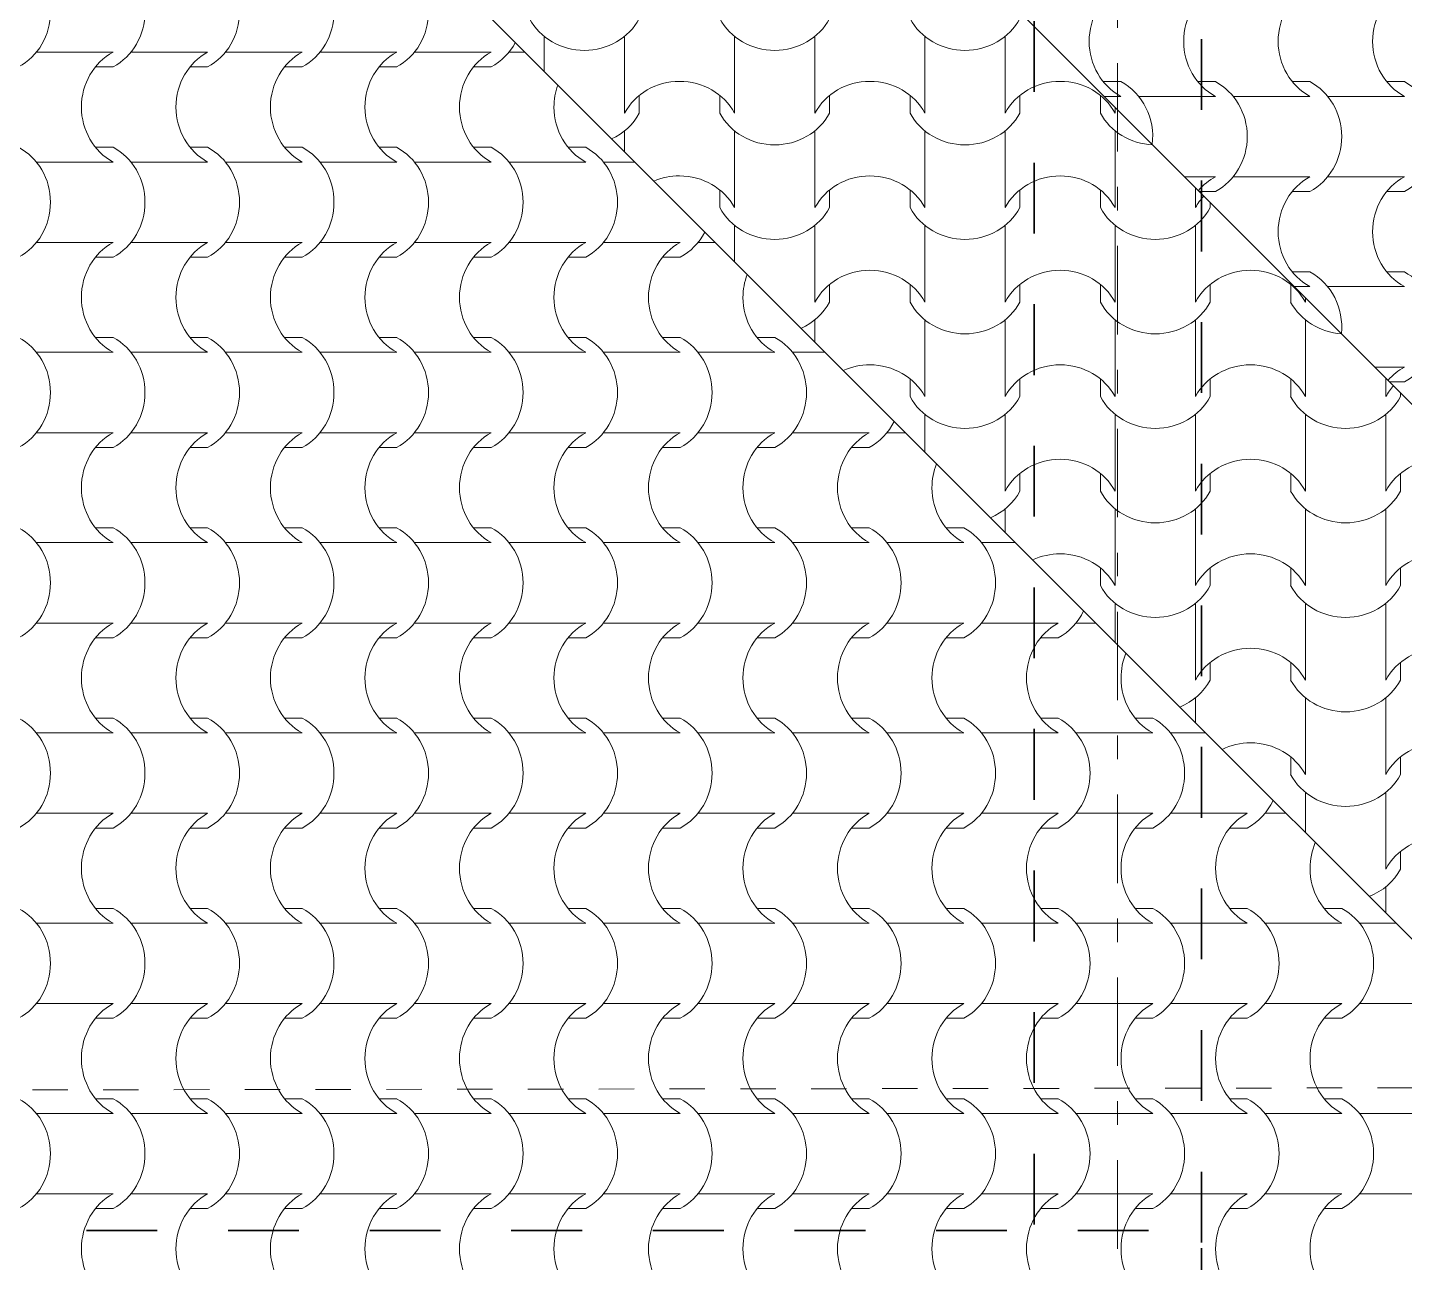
# Model space of a CAD drawing. Extents: x 1230 to 300706, y -1407 to 36108.
# Drawn here: x 250164 to 252223, y 7252 to 9099 of the extents above; entities that cross this region are included whole.
import ezdxf

# ---------------------------------------------------------------- set-up
doc = ezdxf.new("R2010")
doc.units = 0
doc.header["$LTSCALE"] = 5
doc.header["$MEASUREMENT"] = 0
doc.set_wipeout_variables(frame=1)
for name, pattern in [('- Двойно прекъснати линии', [1093.611073, 529.166651, -211.666656, 141.111112, -211.666656]), ('- Прекъснати линия', [423.333333, 211.666667, -211.666667]), ('Wipeout_Contour', [100000, 0, -100000])]:
    doc.linetypes.add(name, pattern=pattern)
for name, color, linetype, lineweight in [('1', 255, 'Continuous', 13), ('102', 254, 'Continuous', 15), ('41', 7, 'Continuous', 35), ('85', 254, 'Continuous', 20)]:
    doc.layers.add(name, color=color, linetype=linetype, lineweight=lineweight)
doc.layers.add('65', color=7, linetype='Continuous', lineweight=20, true_color=0x4e4e4e)

# ---------------------------------------------------------------- blocks, each defined once
blk = doc.blocks.new('*X44')
at = {"layer": '102', "color": 254, "linetype": 'Continuous', "lineweight": 15}
for p, q in [((288.543, 136.728), (289.689, 136.728)), ((289.689, 136.728), (290.835, 136.728)), ((291.368, 136.728), (292.514, 136.728)), ((292.514, 136.728), (293.66, 136.728)), ((294.194, 136.728), (295.34, 136.728)), ((295.34, 136.728), (296.485, 136.728)), ((297.019, 136.728), (298.165, 136.728)), ((298.165, 136.728), (299.311, 136.728)), ((299.845, 136.728), (300.99, 136.728)), ((300.99, 136.728), (302.136, 136.728)), ((302.67, 136.728), (303.141, 136.728)), ((290.308, 136.288), (290.835, 136.288)), ((293.133, 136.288), (293.66, 136.288)), ((295.959, 136.288), (296.485, 136.288)), ((298.784, 136.288), (299.311, 136.288)), ((301.609, 136.288), (302.136, 136.288)), ((290.308, 133.884), (290.835, 133.884)), ((293.133, 133.884), (293.66, 133.884)), ((295.959, 133.884), (296.485, 133.884)), ((298.784, 133.884), (299.311, 133.884)), ((301.609, 133.884), (302.136, 133.884)), ((304.435, 133.884), (304.962, 133.884)), ((288.543, 133.444), (289.689, 133.444)), ((289.689, 133.444), (290.835, 133.444)), ((291.368, 133.444), (292.514, 133.444)), ((292.514, 133.444), (293.66, 133.444)), ((294.194, 133.444), (295.34, 133.444)), ((295.34, 133.444), (296.485, 133.444)), ((297.019, 133.444), (298.165, 133.444)), ((298.165, 133.444), (299.311, 133.444)), ((299.845, 133.444), (300.99, 133.444)), ((300.99, 133.444), (302.136, 133.444)), ((302.67, 133.444), (303.816, 133.444)), ((303.816, 133.444), (304.962, 133.444)), ((305.495, 133.444), (306.426, 133.444)), ((288.543, 131.039), (289.689, 131.039)), ((289.689, 131.039), (290.835, 131.039)), ((291.368, 131.039), (292.514, 131.039)), ((292.514, 131.039), (293.66, 131.039)), ((294.194, 131.039), (295.34, 131.039)), ((295.34, 131.039), (296.485, 131.039)), ((297.019, 131.039), (298.165, 131.039)), ((298.165, 131.039), (299.311, 131.039)), ((299.845, 131.039), (300.99, 131.039)), ((300.99, 131.039), (302.136, 131.039)), ((302.67, 131.039), (303.816, 131.039)), ((303.816, 131.039), (304.962, 131.039)), ((305.495, 131.039), (306.641, 131.039)), ((306.641, 131.039), (307.787, 131.039)), ((308.321, 131.039), (308.83, 131.039)), ((290.308, 130.599), (290.835, 130.599)), ((293.133, 130.599), (293.66, 130.599)), ((295.959, 130.599), (296.485, 130.599)), ((298.784, 130.599), (299.311, 130.599)), ((301.609, 130.599), (302.136, 130.599)), ((304.435, 130.599), (304.962, 130.599)), ((307.26, 130.599), (307.787, 130.599)), ((290.308, 128.194), (290.835, 128.194)), ((293.133, 128.194), (293.66, 128.194)), ((295.959, 128.194), (296.485, 128.194)), ((298.784, 128.194), (299.311, 128.194)), ((301.609, 128.194), (302.136, 128.194)), ((304.435, 128.194), (304.962, 128.194)), ((307.26, 128.194), (307.787, 128.194)), ((310.086, 128.194), (310.612, 128.194)), ((288.543, 127.754), (289.689, 127.754)), ((289.689, 127.754), (290.835, 127.754)), ((291.368, 127.754), (292.514, 127.754)), ((292.514, 127.754), (293.66, 127.754)), ((294.194, 127.754), (295.34, 127.754)), ((295.34, 127.754), (296.485, 127.754)), ((297.019, 127.754), (298.165, 127.754)), ((298.165, 127.754), (299.311, 127.754)), ((299.845, 127.754), (300.99, 127.754)), ((300.99, 127.754), (302.136, 127.754)), ((302.67, 127.754), (303.816, 127.754)), ((303.816, 127.754), (304.962, 127.754)), ((305.495, 127.754), (306.641, 127.754)), ((306.641, 127.754), (307.787, 127.754)), ((308.321, 127.754), (309.467, 127.754)), ((309.467, 127.754), (310.612, 127.754)), ((311.146, 127.754), (312.115, 127.754)), ((288.543, 125.349), (289.689, 125.349)), ((289.689, 125.349), (290.835, 125.349)), ((291.368, 125.349), (292.514, 125.349)), ((292.514, 125.349), (293.66, 125.349)), ((294.194, 125.349), (295.34, 125.349)), ((295.34, 125.349), (296.485, 125.349)), ((297.019, 125.349), (298.165, 125.349)), ((298.165, 125.349), (299.311, 125.349)), ((299.845, 125.349), (300.99, 125.349)), ((300.99, 125.349), (302.136, 125.349)), ((302.67, 125.349), (303.816, 125.349)), ((303.816, 125.349), (304.962, 125.349)), ((305.495, 125.349), (306.641, 125.349)), ((306.641, 125.349), (307.787, 125.349)), ((308.321, 125.349), (309.467, 125.349)), ((309.467, 125.349), (310.612, 125.349)), ((311.146, 125.349), (312.292, 125.349)), ((312.292, 125.349), (313.438, 125.349)), ((313.972, 125.349), (314.52, 125.349)), ((290.308, 124.909), (290.835, 124.909)), ((293.133, 124.909), (293.66, 124.909)), ((295.959, 124.909), (296.485, 124.909)), ((298.784, 124.909), (299.311, 124.909)), ((301.609, 124.909), (302.136, 124.909)), ((304.435, 124.909), (304.962, 124.909)), ((307.26, 124.909), (307.787, 124.909)), ((310.086, 124.909), (310.612, 124.909)), ((312.911, 124.909), (313.438, 124.909)), ((290.308, 122.504), (290.835, 122.504)), ((293.133, 122.504), (293.66, 122.504)), ((295.959, 122.504), (296.485, 122.504)), ((298.784, 122.504), (299.311, 122.504)), ((301.609, 122.504), (302.136, 122.504)), ((304.435, 122.504), (304.962, 122.504)), ((307.26, 122.504), (307.787, 122.504)), ((310.086, 122.504), (310.612, 122.504)), ((312.911, 122.504), (313.438, 122.504)), ((315.736, 122.504), (316.263, 122.504)), ((288.543, 122.064), (289.689, 122.064)), ((289.689, 122.064), (290.835, 122.064)), ((291.368, 122.064), (292.514, 122.064)), ((292.514, 122.064), (293.66, 122.064)), ((294.194, 122.064), (295.34, 122.064)), ((295.34, 122.064), (296.485, 122.064)), ((297.019, 122.064), (298.165, 122.064)), ((298.165, 122.064), (299.311, 122.064)), ((299.845, 122.064), (300.99, 122.064)), ((300.99, 122.064), (302.136, 122.064)), ((302.67, 122.064), (303.816, 122.064)), ((303.816, 122.064), (304.962, 122.064)), ((305.495, 122.064), (306.641, 122.064)), ((306.641, 122.064), (307.787, 122.064)), ((308.321, 122.064), (309.467, 122.064)), ((309.467, 122.064), (310.612, 122.064)), ((311.146, 122.064), (312.292, 122.064)), ((312.292, 122.064), (313.438, 122.064)), ((313.972, 122.064), (315.117, 122.064)), ((315.117, 122.064), (316.263, 122.064)), ((316.797, 122.064), (317.805, 122.064)), ((288.543, 119.66), (289.689, 119.66)), ((289.689, 119.66), (290.835, 119.66)), ((291.368, 119.66), (292.514, 119.66)), ((292.514, 119.66), (293.66, 119.66)), ((294.194, 119.66), (295.34, 119.66)), ((295.34, 119.66), (296.485, 119.66)), ((297.019, 119.66), (298.165, 119.66)), ((298.165, 119.66), (299.311, 119.66)), ((299.845, 119.66), (300.99, 119.66)), ((300.99, 119.66), (302.136, 119.66)), ((302.67, 119.66), (303.816, 119.66)), ((303.816, 119.66), (304.962, 119.66)), ((305.495, 119.66), (306.641, 119.66)), ((306.641, 119.66), (307.787, 119.66)), ((308.321, 119.66), (309.467, 119.66)), ((309.467, 119.66), (310.612, 119.66)), ((311.146, 119.66), (312.292, 119.66)), ((312.292, 119.66), (313.438, 119.66)), ((313.972, 119.66), (315.117, 119.66)), ((315.117, 119.66), (316.263, 119.66)), ((316.797, 119.66), (317.943, 119.66)), ((317.943, 119.66), (319.089, 119.66)), ((319.622, 119.66), (320.209, 119.66)), ((290.308, 119.22), (290.835, 119.22)), ((293.133, 119.22), (293.66, 119.22)), ((295.959, 119.22), (296.485, 119.22)), ((298.784, 119.22), (299.311, 119.22)), ((301.609, 119.22), (302.136, 119.22)), ((304.435, 119.22), (304.962, 119.22)), ((307.26, 119.22), (307.787, 119.22)), ((310.086, 119.22), (310.612, 119.22)), ((312.911, 119.22), (313.438, 119.22)), ((315.736, 119.22), (316.263, 119.22)), ((318.562, 119.22), (319.089, 119.22)), ((290.308, 116.815), (290.835, 116.815)), ((293.133, 116.815), (293.66, 116.815)), ((295.959, 116.815), (296.485, 116.815)), ((298.784, 116.815), (299.311, 116.815)), ((301.609, 116.815), (302.136, 116.815)), ((304.435, 116.815), (304.962, 116.815)), ((307.26, 116.815), (307.787, 116.815)), ((310.086, 116.815), (310.612, 116.815)), ((312.911, 116.815), (313.438, 116.815)), ((315.736, 116.815), (316.263, 116.815)), ((318.562, 116.815), (319.089, 116.815)), ((321.387, 116.815), (321.914, 116.815)), ((288.543, 116.375), (289.689, 116.375)), ((289.689, 116.375), (290.835, 116.375)), ((291.368, 116.375), (292.514, 116.375)), ((292.514, 116.375), (293.66, 116.375)), ((294.194, 116.375), (295.34, 116.375)), ((295.34, 116.375), (296.485, 116.375)), ((297.019, 116.375), (298.165, 116.375)), ((298.165, 116.375), (299.311, 116.375)), ((299.845, 116.375), (300.99, 116.375)), ((300.99, 116.375), (302.136, 116.375)), ((302.67, 116.375), (303.816, 116.375)), ((303.816, 116.375), (304.962, 116.375)), ((305.495, 116.375), (306.641, 116.375)), ((306.641, 116.375), (307.787, 116.375)), ((308.321, 116.375), (309.467, 116.375)), ((309.467, 116.375), (310.612, 116.375)), ((311.146, 116.375), (312.292, 116.375)), ((312.292, 116.375), (313.438, 116.375)), ((313.972, 116.375), (315.117, 116.375)), ((315.117, 116.375), (316.263, 116.375)), ((316.797, 116.375), (317.943, 116.375)), ((317.943, 116.375), (319.089, 116.375)), ((319.622, 116.375), (320.768, 116.375)), ((320.768, 116.375), (321.914, 116.375)), ((322.448, 116.375), (323.494, 116.375)), ((288.543, 113.97), (289.689, 113.97)), ((289.689, 113.97), (290.835, 113.97)), ((291.368, 113.97), (292.514, 113.97)), ((292.514, 113.97), (293.66, 113.97)), ((294.194, 113.97), (295.34, 113.97)), ((295.34, 113.97), (296.485, 113.97)), ((297.019, 113.97), (298.165, 113.97)), ((298.165, 113.97), (299.311, 113.97)), ((299.845, 113.97), (300.99, 113.97)), ((300.99, 113.97), (302.136, 113.97)), ((302.67, 113.97), (303.816, 113.97)), ((303.816, 113.97), (304.962, 113.97)), ((305.495, 113.97), (306.641, 113.97)), ((306.641, 113.97), (307.787, 113.97)), ((308.321, 113.97), (309.467, 113.97)), ((309.467, 113.97), (310.612, 113.97)), ((311.146, 113.97), (312.292, 113.97)), ((312.292, 113.97), (313.438, 113.97)), ((313.972, 113.97), (315.117, 113.97)), ((315.117, 113.97), (316.263, 113.97)), ((316.797, 113.97), (317.943, 113.97)), ((317.943, 113.97), (319.089, 113.97)), ((319.622, 113.97), (320.768, 113.97)), ((320.768, 113.97), (321.914, 113.97)), ((322.448, 113.97), (323.594, 113.97)), ((323.594, 113.97), (324.739, 113.97)), ((325.273, 113.97), (325.899, 113.97)), ((290.308, 113.53), (290.835, 113.53)), ((293.133, 113.53), (293.66, 113.53)), ((295.959, 113.53), (296.485, 113.53)), ((298.784, 113.53), (299.311, 113.53)), ((301.609, 113.53), (302.136, 113.53)), ((304.435, 113.53), (304.962, 113.53)), ((307.26, 113.53), (307.787, 113.53)), ((310.086, 113.53), (310.612, 113.53)), ((312.911, 113.53), (313.438, 113.53)), ((315.736, 113.53), (316.263, 113.53)), ((318.562, 113.53), (319.089, 113.53)), ((321.387, 113.53), (321.914, 113.53)), ((324.213, 113.53), (324.739, 113.53)), ((290.308, 111.125), (290.835, 111.125)), ((293.133, 111.125), (293.66, 111.125)), ((295.959, 111.125), (296.485, 111.125)), ((298.784, 111.125), (299.311, 111.125)), ((301.609, 111.125), (302.136, 111.125)), ((304.435, 111.125), (304.962, 111.125)), ((307.26, 111.125), (307.787, 111.125)), ((310.086, 111.125), (310.612, 111.125)), ((312.911, 111.125), (313.438, 111.125)), ((315.736, 111.125), (316.263, 111.125)), ((318.562, 111.125), (319.089, 111.125)), ((321.387, 111.125), (321.914, 111.125)), ((324.213, 111.125), (324.739, 111.125)), ((327.038, 111.125), (327.565, 111.125)), ((288.543, 110.685), (289.689, 110.685)), ((289.689, 110.685), (290.835, 110.685)), ((291.368, 110.685), (292.514, 110.685)), ((292.514, 110.685), (293.66, 110.685)), ((294.194, 110.685), (295.34, 110.685)), ((295.34, 110.685), (296.485, 110.685)), ((297.019, 110.685), (298.165, 110.685)), ((298.165, 110.685), (299.311, 110.685)), ((299.845, 110.685), (300.99, 110.685)), ((300.99, 110.685), (302.136, 110.685)), ((302.67, 110.685), (303.816, 110.685)), ((303.816, 110.685), (304.962, 110.685)), ((305.495, 110.685), (306.641, 110.685)), ((306.641, 110.685), (307.787, 110.685)), ((308.321, 110.685), (309.467, 110.685)), ((309.467, 110.685), (310.612, 110.685)), ((311.146, 110.685), (312.292, 110.685)), ((312.292, 110.685), (313.438, 110.685)), ((313.972, 110.685), (315.117, 110.685)), ((315.117, 110.685), (316.263, 110.685)), ((316.797, 110.685), (317.943, 110.685)), ((317.943, 110.685), (319.089, 110.685)), ((319.622, 110.685), (320.768, 110.685)), ((320.768, 110.685), (321.914, 110.685)), ((322.448, 110.685), (323.594, 110.685)), ((323.594, 110.685), (324.739, 110.685)), ((325.273, 110.685), (326.419, 110.685)), ((326.419, 110.685), (327.565, 110.685)), ((328.099, 110.685), (329.184, 110.685)), ((288.543, 108.28), (289.689, 108.28)), ((289.689, 108.28), (290.835, 108.28)), ((291.368, 108.28), (292.514, 108.28)), ((292.514, 108.28), (293.66, 108.28)), ((294.194, 108.28), (295.34, 108.28)), ((295.34, 108.28), (296.485, 108.28)), ((297.019, 108.28), (298.165, 108.28)), ((298.165, 108.28), (299.311, 108.28)), ((299.845, 108.28), (300.99, 108.28)), ((300.99, 108.28), (302.136, 108.28)), ((302.67, 108.28), (303.816, 108.28)), ((303.816, 108.28), (304.962, 108.28)), ((305.495, 108.28), (306.641, 108.28)), ((306.641, 108.28), (307.787, 108.28)), ((308.321, 108.28), (309.467, 108.28)), ((309.467, 108.28), (310.612, 108.28)), ((311.146, 108.28), (312.292, 108.28)), ((312.292, 108.28), (313.438, 108.28)), ((313.972, 108.28), (315.117, 108.28)), ((315.117, 108.28), (316.263, 108.28)), ((316.797, 108.28), (317.943, 108.28)), ((317.943, 108.28), (319.089, 108.28)), ((319.622, 108.28), (320.768, 108.28)), ((320.768, 108.28), (321.914, 108.28)), ((322.448, 108.28), (323.594, 108.28)), ((323.594, 108.28), (324.739, 108.28)), ((325.273, 108.28), (326.419, 108.28)), ((326.419, 108.28), (327.565, 108.28)), ((328.099, 108.28), (329.244, 108.28)), ((329.244, 108.28), (330.39, 108.28)), ((290.308, 107.84), (290.835, 107.84)), ((293.133, 107.84), (293.66, 107.84)), ((295.959, 107.84), (296.485, 107.84)), ((298.784, 107.84), (299.311, 107.84)), ((301.609, 107.84), (302.136, 107.84)), ((304.435, 107.84), (304.962, 107.84)), ((307.26, 107.84), (307.787, 107.84)), ((310.086, 107.84), (310.612, 107.84)), ((312.911, 107.84), (313.438, 107.84)), ((315.736, 107.84), (316.263, 107.84)), ((318.562, 107.84), (319.089, 107.84)), ((321.387, 107.84), (321.914, 107.84)), ((324.213, 107.84), (324.739, 107.84)), ((327.038, 107.84), (327.565, 107.84)), ((290.308, 105.436), (290.835, 105.436)), ((293.133, 105.436), (293.66, 105.436)), ((295.959, 105.436), (296.485, 105.436)), ((298.784, 105.436), (299.311, 105.436)), ((301.609, 105.436), (302.136, 105.436)), ((304.435, 105.436), (304.962, 105.436)), ((307.26, 105.436), (307.787, 105.436)), ((310.086, 105.436), (310.612, 105.436)), ((312.911, 105.436), (313.438, 105.436)), ((315.736, 105.436), (316.263, 105.436)), ((318.562, 105.436), (319.089, 105.436)), ((321.387, 105.436), (321.914, 105.436)), ((324.213, 105.436), (324.739, 105.436)), ((327.038, 105.436), (327.565, 105.436)), ((288.543, 104.996), (289.689, 104.996)), ((289.689, 104.996), (290.835, 104.996)), ((291.368, 104.996), (292.514, 104.996)), ((292.514, 104.996), (293.66, 104.996)), ((294.194, 104.996), (295.34, 104.996)), ((295.34, 104.996), (296.485, 104.996)), ((297.019, 104.996), (298.165, 104.996)), ((298.165, 104.996), (299.311, 104.996)), ((299.845, 104.996), (300.99, 104.996)), ((300.99, 104.996), (302.136, 104.996)), ((302.67, 104.996), (303.816, 104.996)), ((303.816, 104.996), (304.962, 104.996)), ((305.495, 104.996), (306.641, 104.996)), ((306.641, 104.996), (307.787, 104.996)), ((308.321, 104.996), (309.467, 104.996)), ((309.467, 104.996), (310.612, 104.996)), ((311.146, 104.996), (312.292, 104.996)), ((312.292, 104.996), (313.438, 104.996)), ((313.972, 104.996), (315.117, 104.996)), ((315.117, 104.996), (316.263, 104.996)), ((316.797, 104.996), (317.943, 104.996)), ((317.943, 104.996), (319.089, 104.996)), ((319.622, 104.996), (320.768, 104.996)), ((320.768, 104.996), (321.914, 104.996)), ((322.448, 104.996), (323.594, 104.996)), ((323.594, 104.996), (324.739, 104.996)), ((325.273, 104.996), (326.419, 104.996)), ((326.419, 104.996), (327.565, 104.996)), ((328.099, 104.996), (329.244, 104.996)), ((329.244, 104.996), (330.39, 104.996)), ((288.543, 102.591), (289.689, 102.591)), ((289.689, 102.591), (290.835, 102.591)), ((291.368, 102.591), (292.514, 102.591)), ((292.514, 102.591), (293.66, 102.591)), ((294.194, 102.591), (295.34, 102.591)), ((295.34, 102.591), (296.485, 102.591)), ((297.019, 102.591), (298.165, 102.591)), ((298.165, 102.591), (299.311, 102.591)), ((299.845, 102.591), (300.99, 102.591)), ((300.99, 102.591), (302.136, 102.591)), ((302.67, 102.591), (303.816, 102.591)), ((303.816, 102.591), (304.962, 102.591)), ((305.495, 102.591), (306.641, 102.591)), ((306.641, 102.591), (307.787, 102.591)), ((308.321, 102.591), (309.467, 102.591)), ((309.467, 102.591), (310.612, 102.591)), ((311.146, 102.591), (312.292, 102.591)), ((312.292, 102.591), (313.438, 102.591)), ((313.972, 102.591), (315.117, 102.591)), ((315.117, 102.591), (316.263, 102.591)), ((316.797, 102.591), (317.943, 102.591)), ((317.943, 102.591), (319.089, 102.591)), ((319.622, 102.591), (320.768, 102.591)), ((320.768, 102.591), (321.914, 102.591)), ((322.448, 102.591), (323.594, 102.591)), ((323.594, 102.591), (324.739, 102.591)), ((325.273, 102.591), (326.419, 102.591)), ((326.419, 102.591), (327.565, 102.591)), ((328.099, 102.591), (329.244, 102.591)), ((329.244, 102.591), (330.39, 102.591)), ((290.308, 102.151), (290.835, 102.151)), ((293.133, 102.151), (293.66, 102.151)), ((295.959, 102.151), (296.485, 102.151)), ((298.784, 102.151), (299.311, 102.151)), ((301.609, 102.151), (302.136, 102.151)), ((304.435, 102.151), (304.962, 102.151)), ((307.26, 102.151), (307.787, 102.151)), ((310.086, 102.151), (310.612, 102.151)), ((312.911, 102.151), (313.438, 102.151)), ((315.736, 102.151), (316.263, 102.151)), ((318.562, 102.151), (319.089, 102.151)), ((321.387, 102.151), (321.914, 102.151)), ((324.213, 102.151), (324.739, 102.151)), ((327.038, 102.151), (327.565, 102.151))]:
    blk.add_line(p, q, dxfattribs=at)
for centre, major_axis, start_param, end_param in [((287.233, 137.931), (0, 1.839), 3.607672, 5.817106), ((290.058, 137.931), (0, 1.839), 3.607672, 5.817106), ((292.884, 137.931), (0, 1.839), 3.607672, 5.817106), ((295.709, 137.931), (0, 1.839), 3.607672, 5.817106), ((298.534, 137.931), (0, 1.839), 3.607672, 5.817106), ((291.623, 135.081), (0, 1.849), 0.471039, 1.56782), ((294.449, 135.081), (0, 1.849), 0.471039, 1.56782), ((297.274, 135.081), (0, 1.849), 0.471039, 1.56782), ((300.1, 135.081), (0, 1.849), 0.471039, 1.56782), ((302.925, 135.081), (0, 1.849), 0.471039, 1.56782), ((301.36, 137.931), (0, 1.839), 3.607672, 4.189407), ((305.75, 135.081), (0, 1.849), 1.205143, 1.56782), ((291.623, 135.092), (0, 1.849), 1.573772, 2.670554), ((294.449, 135.092), (0, 1.849), 1.573772, 2.670554), ((297.274, 135.092), (0, 1.849), 1.573772, 2.670554), ((300.1, 135.092), (0, 1.849), 1.573772, 2.670554), ((302.925, 135.092), (0, 1.849), 1.573772, 2.670554), ((305.75, 135.092), (0, 1.849), 1.573772, 2.670554), ((287.233, 132.241), (0, 1.839), 3.607672, 5.817106), ((290.058, 132.241), (0, 1.839), 3.607672, 5.817106), ((292.884, 132.241), (0, 1.839), 3.607672, 5.817106), ((295.709, 132.241), (0, 1.839), 3.607672, 5.817106), ((298.534, 132.241), (0, 1.839), 3.607672, 5.817106), ((301.36, 132.241), (0, 1.839), 3.607672, 5.817106), ((304.185, 132.241), (0, 1.839), 3.607672, 5.817106), ((307.011, 132.241), (0, 1.839), 3.607672, 4.205241), ((291.623, 129.391), (0, 1.849), 0.471039, 1.56782), ((294.449, 129.391), (0, 1.849), 0.471039, 1.56782), ((297.274, 129.391), (0, 1.849), 0.471039, 1.56782), ((300.1, 129.391), (0, 1.849), 0.471039, 1.56782), ((302.925, 129.391), (0, 1.849), 0.471039, 1.56782), ((305.75, 129.391), (0, 1.849), 0.471039, 1.56782), ((308.576, 129.391), (0, 1.849), 0.471039, 1.56782), ((311.401, 129.391), (0, 1.849), 1.188672, 1.56782), ((291.623, 129.402), (0, 1.849), 1.573772, 2.670554), ((294.449, 129.402), (0, 1.849), 1.573772, 2.670554), ((297.274, 129.402), (0, 1.849), 1.573772, 2.670554), ((300.1, 129.402), (0, 1.849), 1.573772, 2.670554), ((302.925, 129.402), (0, 1.849), 1.573772, 2.670554), ((305.75, 129.402), (0, 1.849), 1.573772, 2.670554), ((308.576, 129.402), (0, 1.849), 1.573772, 2.670554), ((311.401, 129.402), (0, 1.849), 1.573772, 2.670554), ((287.233, 126.552), (0, 1.839), 3.607672, 5.817106), ((290.058, 126.552), (0, 1.839), 3.607672, 5.817106), ((292.884, 126.552), (0, 1.839), 3.607672, 5.817106), ((295.709, 126.552), (0, 1.839), 3.607672, 5.817106), ((298.534, 126.552), (0, 1.839), 3.607672, 5.817106), ((301.36, 126.552), (0, 1.839), 3.607672, 5.817106), ((304.185, 126.552), (0, 1.839), 3.607672, 5.817106), ((307.011, 126.552), (0, 1.839), 3.607672, 5.817106), ((309.836, 126.552), (0, 1.839), 3.607672, 5.817106), ((312.661, 126.552), (0, 1.839), 3.607672, 4.22114), ((291.623, 123.701), (0, 1.849), 0.471039, 1.56782), ((294.449, 123.701), (0, 1.849), 0.471039, 1.56782), ((297.274, 123.701), (0, 1.849), 0.471039, 1.56782), ((300.1, 123.701), (0, 1.849), 0.471039, 1.56782), ((302.925, 123.701), (0, 1.849), 0.471039, 1.56782), ((305.75, 123.701), (0, 1.849), 0.471039, 1.56782), ((308.576, 123.701), (0, 1.849), 0.471039, 1.56782), ((311.401, 123.701), (0, 1.849), 0.471039, 1.56782), ((314.226, 123.701), (0, 1.849), 0.471039, 1.56782), ((317.052, 123.701), (0, 1.849), 1.172306, 1.56782), ((291.623, 123.712), (0, 1.849), 1.573772, 2.670554), ((294.449, 123.712), (0, 1.849), 1.573772, 2.670554), ((297.274, 123.712), (0, 1.849), 1.573772, 2.670554), ((300.1, 123.712), (0, 1.849), 1.573772, 2.670554), ((302.925, 123.712), (0, 1.849), 1.573772, 2.670554), ((305.75, 123.712), (0, 1.849), 1.573772, 2.670554), ((308.576, 123.712), (0, 1.849), 1.573772, 2.670554), ((311.401, 123.712), (0, 1.849), 1.573772, 2.670554), ((314.226, 123.712), (0, 1.849), 1.573772, 2.670554), ((317.052, 123.712), (0, 1.849), 1.573772, 2.670554), ((287.233, 120.862), (0, 1.839), 3.607672, 5.817106), ((290.058, 120.862), (0, 1.839), 3.607672, 5.817106), ((292.884, 120.862), (0, 1.839), 3.607672, 5.817106), ((295.709, 120.862), (0, 1.839), 3.607672, 5.817106), ((298.534, 120.862), (0, 1.839), 3.607672, 5.817106), ((301.36, 120.862), (0, 1.839), 3.607672, 5.817106), ((304.185, 120.862), (0, 1.839), 3.607672, 5.817106), ((307.011, 120.862), (0, 1.839), 3.607672, 5.817106), ((309.836, 120.862), (0, 1.839), 3.607672, 5.817106), ((312.661, 120.862), (0, 1.839), 3.607672, 5.817106), ((315.487, 120.862), (0, 1.839), 3.607672, 5.817106), ((318.312, 120.862), (0, 1.839), 3.607672, 4.237106), ((291.623, 118.012), (0, 1.849), 0.471039, 1.56782), ((294.449, 118.012), (0, 1.849), 0.471039, 1.56782), ((297.274, 118.012), (0, 1.849), 0.471039, 1.56782), ((300.1, 118.012), (0, 1.849), 0.471039, 1.56782), ((302.925, 118.012), (0, 1.849), 0.471039, 1.56782), ((305.75, 118.012), (0, 1.849), 0.471039, 1.56782), ((308.576, 118.012), (0, 1.849), 0.471039, 1.56782), ((311.401, 118.012), (0, 1.849), 0.471039, 1.56782), ((314.226, 118.012), (0, 1.849), 0.471039, 1.56782), ((317.052, 118.012), (0, 1.849), 0.471039, 1.56782), ((319.877, 118.012), (0, 1.849), 0.471039, 1.56782), ((322.703, 118.012), (0, 1.849), 1.156038, 1.56782), ((291.623, 118.023), (0, 1.849), 1.573772, 2.670554), ((294.449, 118.023), (0, 1.849), 1.573772, 2.670554), ((297.274, 118.023), (0, 1.849), 1.573772, 2.670554), ((300.1, 118.023), (0, 1.849), 1.573772, 2.670554), ((302.925, 118.023), (0, 1.849), 1.573772, 2.670554), ((305.75, 118.023), (0, 1.849), 1.573772, 2.670554), ((308.576, 118.023), (0, 1.849), 1.573772, 2.670554), ((311.401, 118.023), (0, 1.849), 1.573772, 2.670554), ((314.226, 118.023), (0, 1.849), 1.573772, 2.670554), ((317.052, 118.023), (0, 1.849), 1.573772, 2.670554), ((319.877, 118.023), (0, 1.849), 1.573772, 2.670554), ((322.703, 118.023), (0, 1.849), 1.573772, 2.670554), ((287.233, 115.172), (0, 1.839), 3.607672, 5.817106), ((290.058, 115.172), (0, 1.839), 3.607672, 5.817106), ((292.884, 115.172), (0, 1.839), 3.607672, 5.817106), ((295.709, 115.172), (0, 1.839), 3.607672, 5.817106), ((298.534, 115.172), (0, 1.839), 3.607672, 5.817106), ((301.36, 115.172), (0, 1.839), 3.607672, 5.817106), ((304.185, 115.172), (0, 1.839), 3.607672, 5.817106), ((307.011, 115.172), (0, 1.839), 3.607672, 5.817106), ((309.836, 115.172), (0, 1.839), 3.607672, 5.817106), ((312.661, 115.172), (0, 1.839), 3.607672, 5.817106), ((315.487, 115.172), (0, 1.839), 3.607672, 5.817106), ((318.312, 115.172), (0, 1.839), 3.607672, 5.817106), ((321.138, 115.172), (0, 1.839), 3.607672, 5.817106), ((323.963, 115.172), (0, 1.839), 3.607672, 4.253146), ((291.623, 112.322), (0, 1.849), 0.471039, 1.56782), ((294.449, 112.322), (0, 1.849), 0.471039, 1.56782), ((297.274, 112.322), (0, 1.849), 0.471039, 1.56782), ((300.1, 112.322), (0, 1.849), 0.471039, 1.56782), ((302.925, 112.322), (0, 1.849), 0.471039, 1.56782), ((305.75, 112.322), (0, 1.849), 0.471039, 1.56782), ((308.576, 112.322), (0, 1.849), 0.471039, 1.56782), ((311.401, 112.322), (0, 1.849), 0.471039, 1.56782), ((314.226, 112.322), (0, 1.849), 0.471039, 1.56782), ((317.052, 112.322), (0, 1.849), 0.471039, 1.56782), ((319.877, 112.322), (0, 1.849), 0.471039, 1.56782), ((322.703, 112.322), (0, 1.849), 0.471039, 1.56782), ((325.528, 112.322), (0, 1.849), 0.471039, 1.56782), ((328.353, 112.322), (0, 1.849), 1.139864, 1.56782), ((291.623, 112.333), (0, 1.849), 1.573772, 2.670554), ((294.449, 112.333), (0, 1.849), 1.573772, 2.670554), ((297.274, 112.333), (0, 1.849), 1.573772, 2.670554), ((300.1, 112.333), (0, 1.849), 1.573772, 2.670554), ((302.925, 112.333), (0, 1.849), 1.573772, 2.670554), ((305.75, 112.333), (0, 1.849), 1.573772, 2.670554), ((308.576, 112.333), (0, 1.849), 1.573772, 2.670554), ((311.401, 112.333), (0, 1.849), 1.573772, 2.670554), ((314.226, 112.333), (0, 1.849), 1.573772, 2.670554), ((317.052, 112.333), (0, 1.849), 1.573772, 2.670554), ((319.877, 112.333), (0, 1.849), 1.573772, 2.670554), ((322.703, 112.333), (0, 1.849), 1.573772, 2.670554), ((325.528, 112.333), (0, 1.849), 1.573772, 2.670554), ((328.353, 112.333), (0, 1.849), 1.573772, 2.670554), ((287.233, 109.483), (0, 1.839), 3.607672, 5.817106), ((290.058, 109.483), (0, 1.839), 3.607672, 5.817106), ((292.884, 109.483), (0, 1.839), 3.607672, 5.817106), ((295.709, 109.483), (0, 1.839), 3.607672, 5.817106), ((298.534, 109.483), (0, 1.839), 3.607672, 5.817106), ((301.36, 109.483), (0, 1.839), 3.607672, 5.817106), ((304.185, 109.483), (0, 1.839), 3.607672, 5.817106), ((307.011, 109.483), (0, 1.839), 3.607672, 5.817106), ((309.836, 109.483), (0, 1.839), 3.607672, 5.817106), ((312.661, 109.483), (0, 1.839), 3.607672, 5.817106), ((315.487, 109.483), (0, 1.839), 3.607672, 5.817106), ((318.312, 109.483), (0, 1.839), 3.607672, 5.817106), ((321.138, 109.483), (0, 1.839), 3.607672, 5.817106), ((323.963, 109.483), (0, 1.839), 3.607672, 5.817106), ((326.788, 109.483), (0, 1.839), 3.607672, 5.817106), ((291.623, 106.633), (0, 1.849), 0.471039, 1.56782), ((294.449, 106.633), (0, 1.849), 0.471039, 1.56782), ((297.274, 106.633), (0, 1.849), 0.471039, 1.56782), ((300.1, 106.633), (0, 1.849), 0.471039, 1.56782), ((302.925, 106.633), (0, 1.849), 0.471039, 1.56782), ((305.75, 106.633), (0, 1.849), 0.471039, 1.56782), ((308.576, 106.633), (0, 1.849), 0.471039, 1.56782), ((311.401, 106.633), (0, 1.849), 0.471039, 1.56782), ((314.226, 106.633), (0, 1.849), 0.471039, 1.56782), ((317.052, 106.633), (0, 1.849), 0.471039, 1.56782), ((319.877, 106.633), (0, 1.849), 0.471039, 1.56782), ((322.703, 106.633), (0, 1.849), 0.471039, 1.56782), ((325.528, 106.633), (0, 1.849), 0.471039, 1.56782), ((328.353, 106.633), (0, 1.849), 0.471039, 1.56782), ((291.623, 106.644), (0, 1.849), 1.573772, 2.670554), ((294.449, 106.644), (0, 1.849), 1.573772, 2.670554), ((297.274, 106.644), (0, 1.849), 1.573772, 2.670554), ((300.1, 106.644), (0, 1.849), 1.573772, 2.670554), ((302.925, 106.644), (0, 1.849), 1.573772, 2.670554), ((305.75, 106.644), (0, 1.849), 1.573772, 2.670554), ((308.576, 106.644), (0, 1.849), 1.573772, 2.670554), ((311.401, 106.644), (0, 1.849), 1.573772, 2.670554), ((314.226, 106.644), (0, 1.849), 1.573772, 2.670554), ((317.052, 106.644), (0, 1.849), 1.573772, 2.670554), ((319.877, 106.644), (0, 1.849), 1.573772, 2.670554), ((322.703, 106.644), (0, 1.849), 1.573772, 2.670554), ((325.528, 106.644), (0, 1.849), 1.573772, 2.670554), ((328.353, 106.644), (0, 1.849), 1.573772, 2.670554), ((287.233, 103.793), (0, 1.839), 3.607672, 5.817106), ((290.058, 103.793), (0, 1.839), 3.607672, 5.817106), ((292.884, 103.793), (0, 1.839), 3.607672, 5.817106), ((295.709, 103.793), (0, 1.839), 3.607672, 5.817106), ((298.534, 103.793), (0, 1.839), 3.607672, 5.817106), ((301.36, 103.793), (0, 1.839), 3.607672, 5.817106), ((304.185, 103.793), (0, 1.839), 3.607672, 5.817106), ((307.011, 103.793), (0, 1.839), 3.607672, 5.817106), ((309.836, 103.793), (0, 1.839), 3.607672, 5.817106), ((312.661, 103.793), (0, 1.839), 3.607672, 5.817106), ((315.487, 103.793), (0, 1.839), 3.607672, 5.817106), ((318.312, 103.793), (0, 1.839), 3.607672, 5.817106), ((321.138, 103.793), (0, 1.839), 3.607672, 5.817106), ((323.963, 103.793), (0, 1.839), 3.607672, 5.817106), ((326.788, 103.793), (0, 1.839), 3.607672, 5.817106), ((291.623, 100.943), (0, 1.849), 0.471039, 1.56782), ((294.449, 100.943), (0, 1.849), 0.471039, 1.56782), ((297.274, 100.943), (0, 1.849), 0.471039, 1.56782), ((300.1, 100.943), (0, 1.849), 0.471039, 1.56782), ((302.925, 100.943), (0, 1.849), 0.471039, 1.56782), ((305.75, 100.943), (0, 1.849), 0.471039, 1.56782), ((308.576, 100.943), (0, 1.849), 0.471039, 1.56782), ((311.401, 100.943), (0, 1.849), 0.471039, 1.56782), ((314.226, 100.943), (0, 1.849), 0.471039, 1.56782), ((317.052, 100.943), (0, 1.849), 0.471039, 1.56782), ((319.877, 100.943), (0, 1.849), 0.471039, 1.56782), ((322.703, 100.943), (0, 1.849), 0.471039, 1.56782), ((325.528, 100.943), (0, 1.849), 0.471039, 1.56782), ((328.353, 100.943), (0, 1.849), 0.471039, 1.56782), ((291.623, 100.954), (0, 1.849), 1.573772, 2.670554), ((294.449, 100.954), (0, 1.849), 1.573772, 2.670554), ((297.274, 100.954), (0, 1.849), 1.573772, 2.670554), ((300.1, 100.954), (0, 1.849), 1.573772, 2.670554), ((302.925, 100.954), (0, 1.849), 1.573772, 2.670554), ((305.75, 100.954), (0, 1.849), 1.573772, 2.670554), ((308.576, 100.954), (0, 1.849), 1.573772, 2.670554), ((311.401, 100.954), (0, 1.849), 1.573772, 2.670554), ((314.226, 100.954), (0, 1.849), 1.573772, 2.670554), ((317.052, 100.954), (0, 1.849), 1.573772, 2.670554), ((319.877, 100.954), (0, 1.849), 1.573772, 2.670554), ((322.703, 100.954), (0, 1.849), 1.573772, 2.670554), ((325.528, 100.954), (0, 1.849), 1.573772, 2.670554), ((328.353, 100.954), (0, 1.849), 1.573772, 2.670554)]:
    blk.add_ellipse(centre, major_axis=major_axis, ratio=0.939693, start_param=start_param, end_param=end_param, dxfattribs=at)
blk = doc.blocks.new('*X46')
at = {"layer": '102', "color": 254, "linetype": 'Continuous', "lineweight": 15}
for p, q in [((320.435, 135.847), (320.962, 135.847)), ((323.26, 135.847), (323.787, 135.847)), ((326.086, 135.847), (326.612, 135.847)), ((328.911, 135.847), (329.438, 135.847)), ((320.462, 135.407), (320.962, 135.407)), ((321.495, 135.407), (322.641, 135.407)), ((322.641, 135.407), (323.787, 135.407)), ((324.321, 135.407), (325.467, 135.407)), ((325.467, 135.407), (326.612, 135.407)), ((327.146, 135.407), (328.292, 135.407)), ((328.292, 135.407), (329.438, 135.407)), ((322.866, 133.003), (323.787, 133.003)), ((324.321, 133.003), (325.467, 133.003)), ((325.467, 133.003), (326.612, 133.003)), ((327.146, 133.003), (328.292, 133.003)), ((328.292, 133.003), (329.438, 133.003)), ((323.307, 132.563), (323.787, 132.563)), ((326.086, 132.563), (326.612, 132.563)), ((328.911, 132.563), (329.438, 132.563)), ((326.086, 130.158), (326.612, 130.158)), ((328.911, 130.158), (329.438, 130.158)), ((326.151, 129.718), (326.612, 129.718)), ((327.146, 129.718), (328.292, 129.718)), ((328.292, 129.718), (329.438, 129.718)), ((328.556, 127.313), (329.438, 127.313)), ((328.996, 126.873), (329.438, 126.873))]:
    blk.add_line(p, q, dxfattribs=at)
for centre, major_axis, start_param, end_param in [((321.75, 137.044), (0, 1.849), 0.471039, 1.56782), ((324.576, 137.044), (0, 1.849), 0.471039, 1.56782), ((327.401, 137.044), (0, 1.849), 0.471039, 1.56782), ((330.226, 137.044), (0, 1.849), 0.471039, 1.56782), ((321.75, 137.055), (0, 1.849), 1.573772, 2.670554), ((324.576, 137.055), (0, 1.849), 1.573772, 2.670554), ((327.401, 137.055), (0, 1.849), 1.573772, 2.670554), ((330.226, 137.055), (0, 1.849), 1.573772, 2.670554), ((320.185, 134.205), (0, 1.839), 4.584399, 5.817106), ((323.011, 134.205), (0, 1.839), 3.607672, 5.817106), ((325.836, 134.205), (0, 1.839), 3.607672, 5.817106), ((328.661, 134.205), (0, 1.839), 3.607672, 5.817106), ((324.576, 131.355), (0, 1.849), 0.471039, 0.840622), ((327.401, 131.355), (0, 1.849), 0.471039, 1.56782), ((330.226, 131.355), (0, 1.849), 0.471039, 1.56782), ((327.401, 131.366), (0, 1.849), 1.573772, 2.670554), ((330.226, 131.366), (0, 1.849), 1.573772, 2.670554), ((325.836, 128.515), (0, 1.839), 4.60352, 5.817106), ((328.661, 128.515), (0, 1.839), 3.607672, 5.817106), ((330.226, 125.665), (0, 1.849), 0.471039, 0.825326)]:
    blk.add_ellipse(centre, major_axis=major_axis, ratio=0.939693, start_param=start_param, end_param=end_param, dxfattribs=at)
blk = doc.blocks.new('*X47')
at = {"layer": '102', "color": 254, "linetype": 'Continuous', "lineweight": 15}
for p, q in [((303.72, 137.199), (303.72, 136.15)), ((306.124, 137.199), (306.124, 136.053)), ((309.409, 137.199), (309.409, 136.053)), ((311.814, 137.199), (311.814, 136.053)), ((315.099, 137.199), (315.099, 136.053)), ((317.504, 137.199), (317.504, 136.053)), ((306.124, 136.053), (306.124, 134.907)), ((309.409, 136.053), (309.409, 134.907)), ((311.814, 136.053), (311.814, 134.907)), ((315.099, 136.053), (315.099, 134.907)), ((317.504, 136.053), (317.504, 134.907)), ((306.564, 135.434), (306.564, 134.907)), ((308.969, 135.434), (308.969, 134.907)), ((312.254, 135.434), (312.254, 134.907)), ((314.659, 135.434), (314.659, 134.907)), ((317.944, 135.434), (317.944, 134.907)), ((320.348, 135.434), (320.348, 134.907)), ((320.788, 135.081), (320.788, 134.907)), ((306.124, 134.374), (306.124, 133.745)), ((309.409, 134.374), (309.409, 133.228)), ((311.814, 134.374), (311.814, 133.228)), ((315.099, 134.374), (315.099, 133.228)), ((317.504, 134.374), (317.504, 133.228)), ((320.788, 134.374), (320.788, 133.228)), ((309.409, 133.228), (309.409, 132.082)), ((311.814, 133.228), (311.814, 132.082)), ((315.099, 133.228), (315.099, 132.082)), ((317.504, 133.228), (317.504, 132.082)), ((320.788, 133.228), (320.788, 132.082)), ((308.969, 132.609), (308.969, 132.082)), ((312.254, 132.609), (312.254, 132.082)), ((314.659, 132.609), (314.659, 132.082)), ((317.944, 132.609), (317.944, 132.082)), ((320.348, 132.609), (320.348, 132.082)), ((323.193, 132.676), (323.193, 132.082)), ((323.633, 132.236), (323.633, 132.082)), ((309.409, 131.548), (309.409, 130.46)), ((311.814, 131.548), (311.814, 130.403)), ((315.099, 131.548), (315.099, 130.403)), ((317.504, 131.548), (317.504, 130.403)), ((320.788, 131.548), (320.788, 130.403)), ((323.193, 131.548), (323.193, 130.403)), ((311.814, 130.403), (311.814, 129.257)), ((315.099, 130.403), (315.099, 129.257)), ((317.504, 130.403), (317.504, 129.257)), ((320.788, 130.403), (320.788, 129.257)), ((323.193, 130.403), (323.193, 129.257)), ((312.254, 129.783), (312.254, 129.257)), ((314.659, 129.783), (314.659, 129.257)), ((317.944, 129.783), (317.944, 129.257)), ((320.348, 129.783), (320.348, 129.257)), ((323.633, 129.783), (323.633, 129.257)), ((326.038, 129.783), (326.038, 129.257)), ((326.478, 129.391), (326.478, 129.257)), ((311.814, 128.723), (311.814, 128.055)), ((315.099, 128.723), (315.099, 127.577)), ((317.504, 128.723), (317.504, 127.577)), ((320.788, 128.723), (320.788, 127.577)), ((323.193, 128.723), (323.193, 127.577)), ((326.478, 128.723), (326.478, 127.577)), ((315.099, 127.577), (315.099, 126.431)), ((317.504, 127.577), (317.504, 126.431)), ((320.788, 127.577), (320.788, 126.431)), ((323.193, 127.577), (323.193, 126.431)), ((326.478, 127.577), (326.478, 126.431)), ((314.659, 126.958), (314.659, 126.431)), ((317.944, 126.958), (317.944, 126.431)), ((320.348, 126.958), (320.348, 126.431)), ((323.633, 126.958), (323.633, 126.431)), ((326.038, 126.958), (326.038, 126.431)), ((328.883, 126.986), (328.883, 126.431)), ((329.323, 126.546), (329.323, 126.431)), ((315.099, 125.898), (315.099, 124.77)), ((317.504, 125.898), (317.504, 124.752)), ((320.788, 125.898), (320.788, 124.752)), ((323.193, 125.898), (323.193, 124.752)), ((326.478, 125.898), (326.478, 124.752)), ((328.883, 125.898), (328.883, 124.752)), ((317.504, 124.752), (317.504, 123.606)), ((320.788, 124.752), (320.788, 123.606)), ((323.193, 124.752), (323.193, 123.606)), ((326.478, 124.752), (326.478, 123.606)), ((328.883, 124.752), (328.883, 123.606)), ((317.944, 124.133), (317.944, 123.606)), ((320.348, 124.133), (320.348, 123.606)), ((323.633, 124.133), (323.633, 123.606)), ((326.038, 124.133), (326.038, 123.606)), ((329.323, 124.133), (329.323, 123.606)), ((317.504, 123.072), (317.504, 122.366)), ((320.788, 123.072), (320.788, 121.926)), ((323.193, 123.072), (323.193, 121.926)), ((326.478, 123.072), (326.478, 121.926)), ((328.883, 123.072), (328.883, 121.926)), ((320.788, 121.926), (320.788, 120.781)), ((323.193, 121.926), (323.193, 120.781)), ((326.478, 121.926), (326.478, 120.781)), ((328.883, 121.926), (328.883, 120.781)), ((320.348, 121.307), (320.348, 120.781)), ((323.633, 121.307), (323.633, 120.781)), ((326.038, 121.307), (326.038, 120.781)), ((329.323, 121.307), (329.323, 120.781)), ((320.788, 120.247), (320.788, 119.101)), ((323.193, 120.247), (323.193, 119.101)), ((326.478, 120.247), (326.478, 119.101)), ((328.883, 120.247), (328.883, 119.101)), ((320.788, 119.101), (320.788, 119.081)), ((323.193, 119.101), (323.193, 117.955)), ((326.478, 119.101), (326.478, 117.955)), ((328.883, 119.101), (328.883, 117.955)), ((323.633, 118.482), (323.633, 117.955)), ((326.038, 118.482), (326.038, 117.955)), ((329.323, 118.482), (329.323, 117.955)), ((323.193, 117.421), (323.193, 116.676)), ((326.478, 117.421), (326.478, 116.276)), ((328.883, 117.421), (328.883, 116.276)), ((326.478, 116.276), (326.478, 115.13)), ((328.883, 116.276), (328.883, 115.13)), ((326.038, 115.657), (326.038, 115.13)), ((329.323, 115.657), (329.323, 115.13)), ((326.478, 114.596), (326.478, 113.45)), ((328.883, 114.596), (328.883, 113.45)), ((326.478, 113.45), (326.478, 113.391)), ((328.883, 113.45), (328.883, 112.304)), ((329.323, 112.831), (329.323, 112.304)), ((328.883, 111.771), (328.883, 110.986))]:
    blk.add_line(p, q, dxfattribs=at)
for centre, major_axis, start_param, end_param in [((304.922, 138.509), (1.839, 0), 3.607672, 5.817106), ((310.612, 138.509), (1.839, 0), 3.607672, 5.817106), ((316.301, 138.509), (1.839, 0), 3.607672, 5.817106), ((307.772, 134.119), (1.849, 0), 1.573772, 2.670554), ((307.761, 134.119), (1.849, 0), 0.471039, 1.56782), ((313.462, 134.119), (1.849, 0), 1.573772, 2.670554), ((313.451, 134.119), (1.849, 0), 0.471039, 1.56782), ((319.151, 134.119), (1.849, 0), 1.573772, 2.670554), ((319.14, 134.119), (1.849, 0), 0.471039, 1.56782), ((304.922, 135.684), (1.839, 0), 5.170386, 5.817106), ((310.612, 135.684), (1.839, 0), 3.607672, 5.817106), ((316.301, 135.684), (1.839, 0), 3.607672, 5.817106), ((321.991, 135.684), (1.839, 0), 3.607672, 4.669163), ((307.772, 131.293), (1.849, 0), 1.573772, 2.002979), ((307.761, 131.293), (1.849, 0), 0.471039, 1.56782), ((313.462, 131.293), (1.849, 0), 1.573772, 2.670554), ((313.451, 131.293), (1.849, 0), 0.471039, 1.56782), ((319.151, 131.293), (1.849, 0), 1.573772, 2.670554), ((319.14, 131.293), (1.849, 0), 0.471039, 1.56782), ((324.841, 131.293), (1.849, 0), 2.429879, 2.670554), ((310.612, 132.858), (1.839, 0), 3.607672, 5.817106), ((316.301, 132.858), (1.839, 0), 3.607672, 5.817106), ((321.991, 132.858), (1.839, 0), 3.607672, 5.817106), ((313.462, 128.468), (1.849, 0), 1.573772, 2.670554), ((313.451, 128.468), (1.849, 0), 0.471039, 1.56782), ((319.151, 128.468), (1.849, 0), 1.573772, 2.670554), ((319.14, 128.468), (1.849, 0), 0.471039, 1.56782), ((324.841, 128.468), (1.849, 0), 1.573772, 2.670554), ((324.83, 128.468), (1.849, 0), 0.471039, 1.56782), ((310.612, 130.033), (1.839, 0), 5.154258, 5.817106), ((316.301, 130.033), (1.839, 0), 3.607672, 5.817106), ((321.991, 130.033), (1.839, 0), 3.607672, 5.817106), ((327.68, 130.033), (1.839, 0), 3.607672, 4.646878), ((313.462, 125.643), (1.849, 0), 1.573772, 2.019062), ((313.451, 125.643), (1.849, 0), 0.471039, 1.56782), ((319.151, 125.643), (1.849, 0), 1.573772, 2.670554), ((319.14, 125.643), (1.849, 0), 0.471039, 1.56782), ((324.841, 125.643), (1.849, 0), 1.573772, 2.670554), ((324.83, 125.643), (1.849, 0), 0.471039, 1.56782), ((316.301, 127.208), (1.839, 0), 3.607672, 5.817106), ((321.991, 127.208), (1.839, 0), 3.607672, 5.817106), ((327.68, 127.208), (1.839, 0), 3.607672, 5.817106), ((330.531, 125.643), (1.849, 0), 2.445273, 2.670554), ((319.151, 122.817), (1.849, 0), 1.573772, 2.670554), ((319.14, 122.817), (1.849, 0), 0.471039, 1.56782), ((324.841, 122.817), (1.849, 0), 1.573772, 2.670554), ((324.83, 122.817), (1.849, 0), 0.471039, 1.56782), ((330.531, 122.817), (1.849, 0), 1.573772, 2.670554), ((316.301, 124.382), (1.839, 0), 5.138046, 5.817106), ((321.991, 124.382), (1.839, 0), 3.607672, 5.817106), ((327.68, 124.382), (1.839, 0), 3.607672, 5.817106), ((319.151, 119.992), (1.849, 0), 1.573772, 2.035064), ((319.14, 119.992), (1.849, 0), 0.471039, 1.56782), ((324.841, 119.992), (1.849, 0), 1.573772, 2.670554), ((324.83, 119.992), (1.849, 0), 0.471039, 1.56782), ((330.531, 119.992), (1.849, 0), 1.573772, 2.670554), ((321.991, 121.557), (1.839, 0), 3.607672, 5.817106), ((327.68, 121.557), (1.839, 0), 3.607672, 5.817106), ((324.841, 117.166), (1.849, 0), 1.573772, 2.670554), ((324.83, 117.166), (1.849, 0), 0.471039, 1.56782), ((330.531, 117.166), (1.849, 0), 1.573772, 2.670554), ((321.991, 118.732), (1.839, 0), 5.121743, 5.817106), ((327.68, 118.732), (1.839, 0), 3.607672, 5.817106), ((324.841, 114.341), (1.849, 0), 1.573772, 2.050991), ((324.83, 114.341), (1.849, 0), 0.471039, 1.56782), ((330.531, 114.341), (1.849, 0), 1.573772, 2.670554), ((327.68, 115.906), (1.839, 0), 3.607672, 5.817106), ((330.531, 111.516), (1.849, 0), 1.573772, 2.670554), ((327.68, 113.081), (1.839, 0), 5.105344, 5.817106)]:
    blk.add_ellipse(centre, major_axis=major_axis, ratio=0.939693, start_param=start_param, end_param=end_param, dxfattribs=at)

msp = doc.modelspace()

# ---------------------------------------------------------------- wipeouts: each hides what was drawn before it
at = {"color": 254, "linetype": 'Wipeout_Contour', "lineweight": 0, "ltscale": 1886.276001}
msp.add_wipeout([(252919.3, 13950.3), (246169.3, 13950.3), (246169.3, 7800.3), (246919.3, 7050.3), (252919.3, 7050.3), (249469.3, 10500.3)], dxfattribs=at)

# ---------------------------------------------------------------- next in the draw order: linework, layer by layer
at = {"layer": '41', "color": 7, "linetype": 'Continuous', "lineweight": 35, "ltscale": 0.1, "flags": 128}
msp.add_lwpolyline([(249469.3, 10500.3), (252919.3, 7050.3)], dxfattribs=at)

# ---------------------------------------------------------------- next in the draw order: block references
at = {"layer": '65', "color": 251, "linetype": 'Continuous', "lineweight": 20, "true_color": 0x4e4e4e, "xscale": 50.00002355911847, "yscale": 50.00002355911847, "zscale": 50.00002355911847}
msp.add_blockref('*X44', (235750.7, 2225.4), dxfattribs=at)

# ---------------------------------------------------------------- next in the draw order: wipeouts: each hides what was drawn before it
at = {"color": 254, "linetype": 'Wipeout_Contour', "lineweight": 0, "ltscale": 1134.820648}
msp.add_wipeout([(253719.3, 13950.3), (250269.3, 10500.3), (253719.3, 7050.3)], dxfattribs=at)

# ---------------------------------------------------------------- next in the draw order: linework, layer by layer
at = {"layer": '41', "color": 7, "linetype": 'Continuous', "lineweight": 35, "ltscale": 0.1, "flags": 128}
msp.add_lwpolyline([(253719.3, 7050.3), (250269.3, 10500.3)], dxfattribs=at)

# ---------------------------------------------------------------- next in the draw order: block references
at = {"layer": '65', "color": 251, "linetype": 'Continuous', "lineweight": 20, "true_color": 0x4e4e4e, "xscale": 50.00002355911847, "yscale": 50.00002355911847, "zscale": 50.00002355911847}
msp.add_blockref('*X46', (235750.7, 2225.4), dxfattribs=at)

# ---------------------------------------------------------------- next in the draw order: wipeouts: each hides what was drawn before it
at = {"color": 254, "linetype": 'Wipeout_Contour', "lineweight": 0, "ltscale": 1383.389464}
msp.add_wipeout([(253719.3, 7050.3), (250269.3, 10500.3), (249469.3, 10500.3), (252919.3, 7050.3)], dxfattribs=at)

# ---------------------------------------------------------------- next in the draw order: linework, layer by layer
at = {"layer": '1', "linetype": '- Двойно прекъснати линии', "lineweight": 13, "ltscale": 0.05}
msp.add_line((251793.9, 6726), (251793.9, 14150.5), dxfattribs=at)
at = {"layer": '41', "color": 7, "linetype": '- Прекъснати линия', "lineweight": 35, "ltscale": 0.1, "flags": 128}
for points in [[(251919.3, 13949.8), (251919.3, 7050.3), (251669.3, 7050.3), (251669.3, 13949.8)], [(239919.3, 7050.3), (239919.3, 7300.3), (251919.3, 7300.3), (251919.3, 7050.3)]]:
    msp.add_lwpolyline(points, close=True, dxfattribs=at)
at = {"layer": '41', "color": 7, "linetype": 'Continuous', "lineweight": 35, "ltscale": 0.1, "flags": 128}
for points in [[(252919.3, 7050.3), (249469.3, 10500.3)], [(250269.3, 10500.3), (253719.3, 7050.3)]]:
    msp.add_lwpolyline(points, dxfattribs=at)
at = {"layer": '85', "linetype": '- Прекъснати линия', "lineweight": 20, "ltscale": 0.05}
msp.add_line((238000.9, 7491.6), (255204.5, 7518.1), dxfattribs=at)

# ---------------------------------------------------------------- next in the draw order: block references
at = {"layer": '65', "color": 251, "linetype": 'Continuous', "lineweight": 20, "true_color": 0x4e4e4e, "xscale": 50.00002355911847, "yscale": 50.00002355911847, "zscale": 50.00002355911847}
msp.add_blockref('*X47', (235750.7, 2225.4), dxfattribs=at)

doc.saveas('drawing.dxf')
